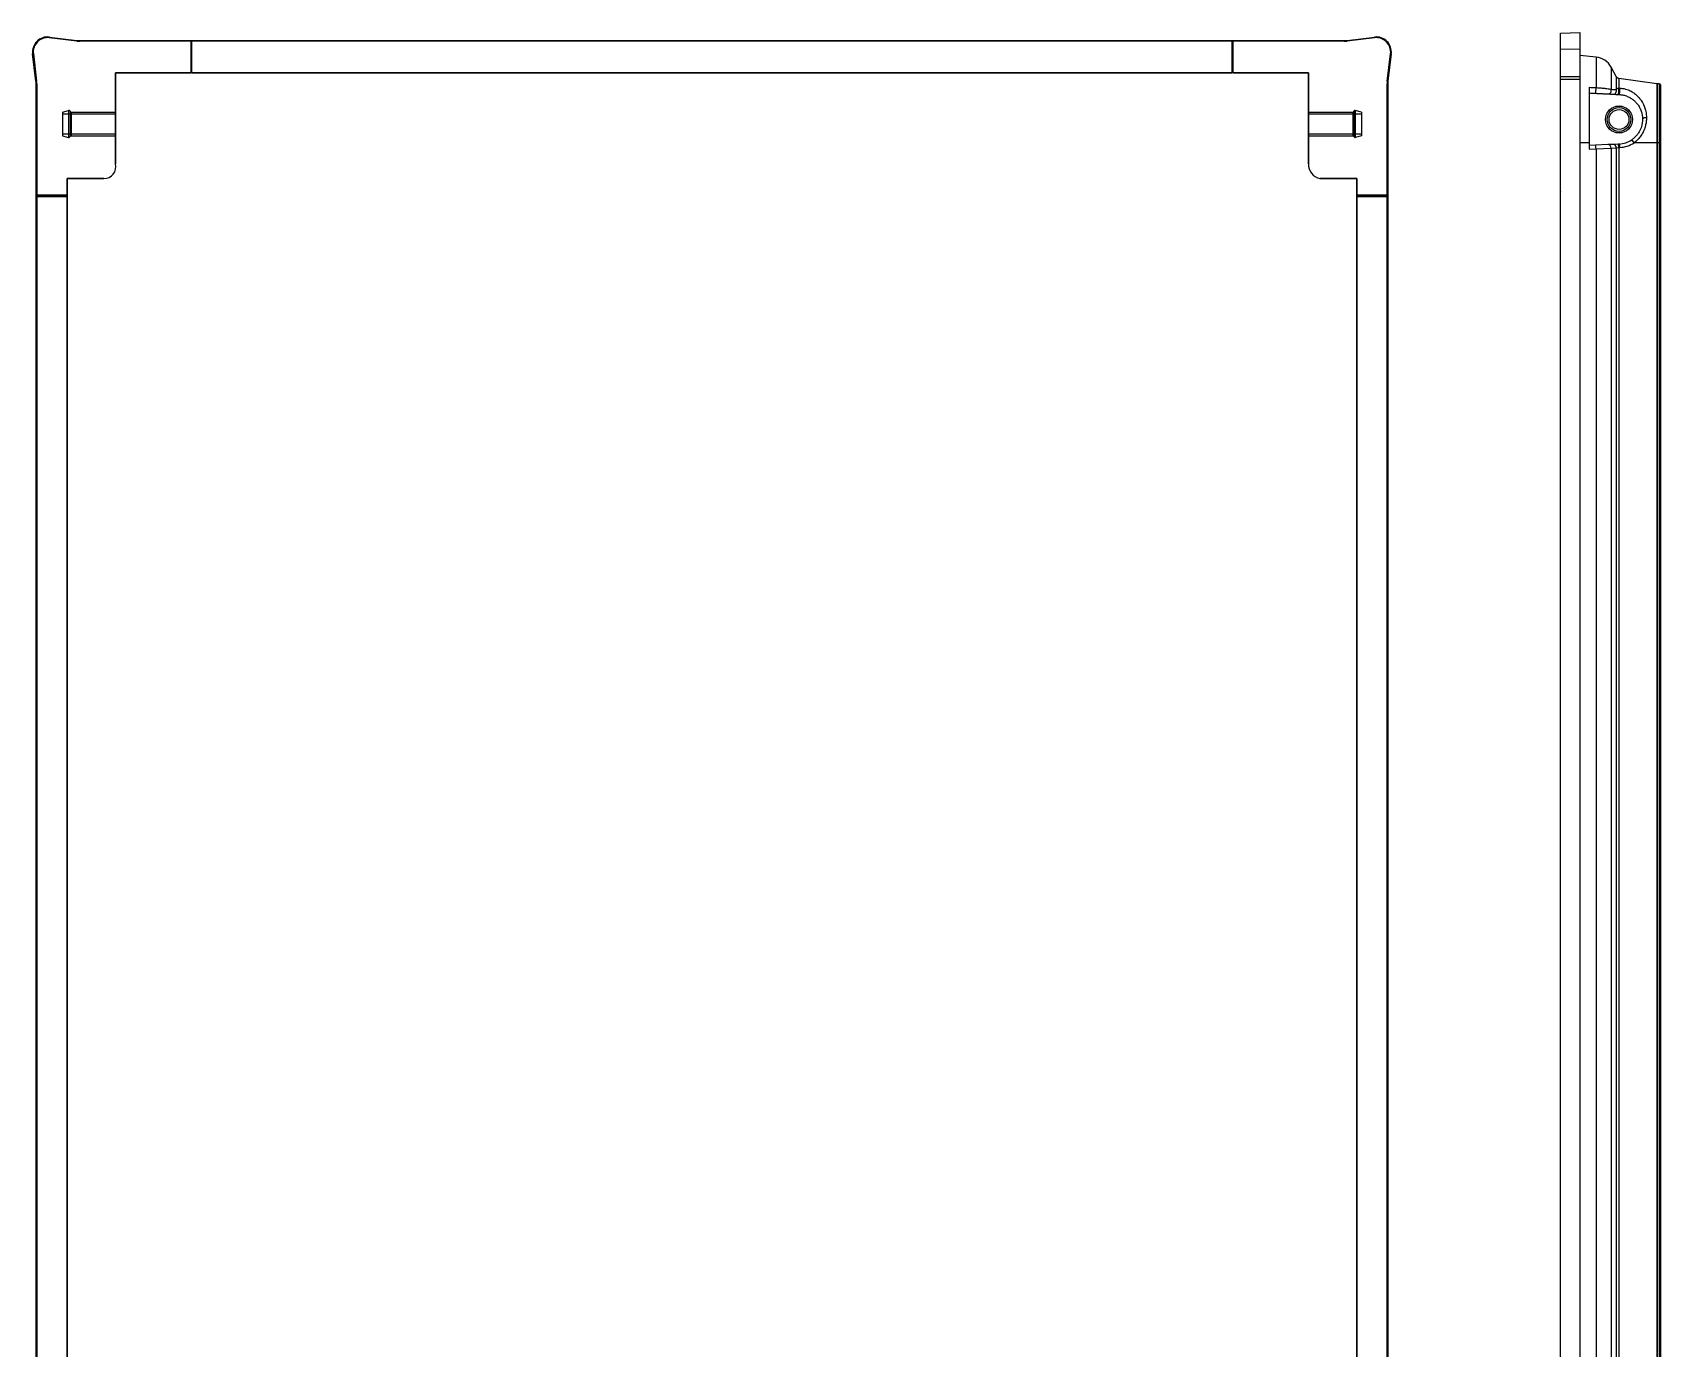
# Model space of a CAD drawing. Header units: millimetres. Extents: x 1035 to 7779, y 392 to 2878.
# Drawn here: x 6364 to 7779, y 1673 to 2817 of the extents above; entities that cross this region are included whole.
import ezdxf

# ---------------------------------------------------------------- set-up
doc = ezdxf.new("R2010")
doc.units = ezdxf.units.MM

msp = doc.modelspace()

# ---------------------------------------------------------------- linework, layer by layer
at = {"color": 0, "extrusion": (0, 1, 0)}
for p, q in [((7692.213, 2816.453), (7709.213, 2817.046)), ((7692.213, 2802.501), (7692.213, 2816.453)), ((7709.213, 2817.046), (7709.213, 2802.43)), ((6378.736, 2813.128), (6378.665, 2812.539)), ((6402.479, 2809.681), (6378.665, 2812.539)), ((6378.736, 2813.128), (6402.549, 2810.27)), ((6402.549, 2810.27), (6402.479, 2809.681)), ((6404.931, 2810.128), (7504.494, 2810.128)), ((6404.931, 2810.128), (6404.931, 2809.534)), ((6501.713, 2809.534), (6404.931, 2809.534)), ((6502.213, 2809.552), (6501.713, 2809.534)), ((6501.713, 2809.534), (6501.713, 2782.128)), ((6502.713, 2809.534), (6502.213, 2809.552)), ((6502.213, 2809.552), (6502.213, 2782.128)), ((6502.713, 2782.128), (6502.713, 2809.534)), ((7406.713, 2809.534), (6502.713, 2809.534)), ((7407.213, 2809.552), (7406.713, 2809.534)), ((7406.713, 2809.534), (7406.713, 2782.128)), ((7407.213, 2782.128), (7407.213, 2809.552)), ((7407.713, 2809.534), (7407.213, 2809.552)), ((7504.494, 2809.534), (7407.713, 2809.534)), ((7407.713, 2782.128), (7407.713, 2809.534)), ((7504.494, 2810.128), (7504.494, 2809.534)), ((7506.876, 2810.27), (7530.689, 2813.128)), ((7506.876, 2810.27), (7506.946, 2809.681)), ((7530.76, 2812.539), (7506.946, 2809.681)), ((7530.689, 2813.128), (7530.76, 2812.539)), ((7709.213, 2802.43), (7692.213, 2802.501)), ((7692.213, 2778.687), (7692.213, 2802.501)), ((7709.213, 2802.43), (7709.213, 2778.617)), ((6364.213, 2798.605), (6364.802, 2798.676)), ((6367.07, 2774.791), (6364.213, 2798.605)), ((6364.802, 2798.676), (6367.66, 2774.862)), ((7541.765, 2774.862), (7544.623, 2798.676)), ((7545.213, 2798.605), (7542.355, 2774.791)), ((7545.213, 2798.605), (7544.623, 2798.676)), ((7723.213, 2795.692), (7709.213, 2797.163)), ((7723.213, 2795.692), (7723.213, 2769.171)), ((6367.07, 2774.791), (6367.66, 2774.862)), ((6436.213, 2782.128), (6436.213, 2702.838)), ((7473.213, 2782.128), (6436.213, 2782.128)), ((6436.213, 2782.128), (6501.713, 2782.128)), ((6436.213, 2702.838), (6436.213, 2782.128)), ((6502.713, 2782.128), (7406.713, 2782.128)), ((7407.713, 2782.128), (7473.213, 2782.128)), ((7473.213, 2702.838), (7473.213, 2782.128)), ((7473.213, 2782.128), (7473.213, 2702.838)), ((7542.355, 2774.791), (7541.765, 2774.862)), ((7709.213, 2778.617), (7692.213, 2778.687)), ((7692.213, 2776.235), (7692.213, 2778.687)), ((7709.213, 2776.235), (7692.213, 2776.235)), ((7692.213, 2679.453), (7692.213, 2776.235)), ((7709.213, 2778.617), (7709.213, 2776.235)), ((7709.213, 2776.235), (7709.213, 834.672)), ((7736.344, 2786.955), (7736.344, 2767.703)), ((7740.832, 2778.765), (7736.344, 2786.955)), ((7740.832, 2778.765), (7740.832, 2767.611)), ((7776.074, 2772.594), (7743.045, 2777.236)), ((7743.045, 2777.236), (7743.045, 2768.737)), ((6367.213, 830.846), (6367.213, 2772.41)), ((6367.213, 2772.41), (6367.806, 2772.41)), ((6367.806, 2772.41), (6367.806, 2675.628)), ((7542.213, 2772.41), (7541.619, 2772.41)), ((7541.619, 2675.628), (7541.619, 2772.41)), ((7542.213, 2772.41), (7542.213, 830.846)), ((7717.142, 2769.485), (7717.142, 2721.298)), ((7776.074, 2772.594), (7776.074, 2721.298)), ((7776.352, 2772.575), (7776.352, 2721.298)), ((7778.213, 2772.575), (7776.352, 2772.575)), ((7778.213, 2772.575), (7778.213, 2721.298)), ((7779.213, 2771.575), (7779.213, 2721.298)), ((6390.213, 2747.94), (6395.454, 2749.344)), ((6390.213, 2747.94), (6390.213, 2727.317)), ((6390.213, 2746.25), (6436.213, 2746.25)), ((6395.454, 2749.344), (6395.454, 2725.912)), ((6396.681, 2748.628), (6396.681, 2726.628)), ((6397.649, 2747.878), (6397.649, 2727.378)), ((6397.649, 2747.878), (6436.213, 2747.878)), ((7473.213, 2747.878), (7511.776, 2747.878)), ((7473.213, 2746.25), (7519.213, 2746.25)), ((7511.776, 2747.878), (7511.776, 2727.378)), ((7512.744, 2748.628), (7512.744, 2726.628)), ((7513.971, 2749.344), (7513.971, 2725.912)), ((7519.213, 2747.94), (7513.971, 2749.344)), ((7519.213, 2747.94), (7519.213, 2727.317)), ((6390.213, 2729.007), (6436.213, 2729.007)), ((6390.213, 2727.317), (6395.454, 2725.912)), ((6397.649, 2727.378), (6436.213, 2727.378)), ((7473.213, 2729.007), (7519.213, 2729.007)), ((7473.213, 2727.378), (7511.776, 2727.378)), ((7519.213, 2727.317), (7513.971, 2725.912)), ((7717.142, 2721.298), (7709.213, 2721.298)), ((7717.142, 2721.298), (7717.142, 2715.715)), ((7722.742, 2719.029), (7717.142, 2718.735)), ((7733.556, 2719.595), (7722.742, 2719.029)), ((7738.044, 2719.83), (7733.556, 2719.595)), ((7742.471, 2720.062), (7738.044, 2719.83)), ((7740.832, 2716.834), (7743.045, 2717.066)), ((7743.332, 2720.107), (7742.471, 2720.062)), ((7743.045, 2717.066), (7743.906, 2717.111)), ((7743.045, 2717.066), (7743.045, 894.217)), ((7776.074, 2721.298), (7756.339, 2721.298)), ((7776.352, 2721.298), (7776.074, 2721.298)), ((7776.074, 2721.298), (7776.074, 889.608)), ((7778.213, 2721.298), (7776.352, 2721.298)), ((7776.352, 2721.298), (7776.352, 889.608)), ((7779.213, 2721.298), (7778.213, 2721.298)), ((7778.213, 2721.298), (7778.213, 889.608)), ((7779.213, 2721.298), (7779.213, 889.608)), ((7717.142, 2715.715), (7723.213, 2716.033)), ((7723.213, 2716.033), (7736.344, 2716.599)), ((7723.213, 2716.033), (7723.213, 895.251)), ((7736.344, 2716.599), (7740.832, 2716.834)), ((7736.344, 2716.599), (7736.344, 894.684)), ((7740.832, 2716.834), (7740.832, 894.449)), ((6394.213, 2690.128), (6394.213, 913.128)), ((6426.213, 2690.128), (6394.213, 2690.128)), ((6394.213, 2690.128), (6426.213, 2690.128)), ((6394.213, 2675.628), (6394.213, 2690.128)), ((7515.213, 2690.128), (7483.213, 2690.128)), ((7483.213, 2690.128), (7515.213, 2690.128)), ((7515.213, 913.128), (7515.213, 2690.128)), ((7515.213, 2690.128), (7515.213, 2675.628)), ((6367.806, 2675.628), (6367.789, 2675.128)), ((6367.789, 2675.128), (6367.806, 2674.628)), ((6394.213, 2675.128), (6367.789, 2675.128)), ((6394.213, 2675.628), (6367.806, 2675.628)), ((6367.806, 2674.628), (6394.213, 2674.628)), ((6367.806, 2674.628), (6367.806, 928.628)), ((6394.213, 928.628), (6394.213, 2674.628)), ((7541.619, 2675.628), (7515.213, 2675.628)), ((7541.636, 2675.128), (7515.213, 2675.128)), ((7515.213, 2674.628), (7515.213, 928.628)), ((7515.213, 2674.628), (7541.619, 2674.628)), ((7541.636, 2675.128), (7541.619, 2675.628)), ((7541.619, 2674.628), (7541.636, 2675.128)), ((7541.619, 928.628), (7541.619, 2674.628)), ((7692.213, 2678.453), (7692.213, 2679.453)), ((7692.713, 2678.953), (7692.213, 2679.453)), ((7692.213, 2678.453), (7692.713, 2678.953)), ((7692.213, 932.453), (7692.213, 2678.453))]:
    msp.add_line(p, q, dxfattribs=at)
at = {"color": 0}
for radius in [11.75, 11.716, 10.312, 8.621]:
    msp.add_circle((7743.213, 2741.453), radius, dxfattribs=at)
for centre, radius, start, end in [((6377.18, 2800.161), 13.06, 83.157227, 186.842773), ((6377.18, 2800.161), 12.467, 83.157227, 186.842773), ((6404.931, 2830.116), 20.581, 263.157227, 270), ((6404.931, 2830.116), 19.988, 263.157227, 270), ((7504.494, 2830.116), 19.988, 270, 276.842773), ((7504.494, 2830.116), 20.581, 270, 276.842773), ((7532.245, 2800.161), 13.06, 353.157227, 96.842773), ((7532.245, 2800.161), 12.467, 353.157227, 96.842773), ((7721.436, 2778.785), 17, 28.723589, 84.000013), ((6347.225, 2772.41), 19.988, 0, 6.842773), ((6347.225, 2772.41), 20.581, 0, 6.842773), ((7562.2, 2772.41), 20.581, 173.157227, 180), ((7562.2, 2772.41), 19.988, 173.157227, 180), ((7743.463, 2780.207), 3, 208.723618, 262), ((7776.352, 2774.575), 2, 262, 270), ((7778.213, 2771.575), 1, 0, 90), ((6395.713, 2748.378), 1, 14.477512, 105), ((6397.649, 2748.878), 1, 194.477512, 270), ((7511.776, 2748.878), 1, 270, 345.522488), ((7513.713, 2748.378), 1, 75, 165.522488), ((6395.713, 2726.878), 1, 255, 345.522488), ((6397.649, 2726.378), 1, 90, 165.522488), ((7511.776, 2726.378), 1, 14.477512, 90), ((7513.713, 2726.878), 1, 194.477512, 285), ((7742.213, 2741.453), 21.376, 273.001605, 304.223687), ((7742.63, 2741.453), 24.376, 273.001233, 304.223687), ((6426.213, 2700.417), 10.289, 270, 13.611052), ((6426.213, 2700.417), 10.289, 270, 13.611052), ((7486.29, 2702.838), 13.078, 180, 256.388948), ((7486.29, 2702.838), 13.078, 180, 256.388948)]:
    msp.add_arc(centre, radius, start, end, dxfattribs=at)
for centre, major_axis, ratio, start_param, end_param in [((7722.899, 2767.251), (-0.157, -2.996), 0.092745, 0, 2.27125171), ((7733.713, 2766.684), (-0.157, -2.996), 0.92967135, 0, 1.96608696), ((7738.201, 2766.449), (-0.157, -2.996), 0.94889295, 0, 2.01822177), ((7742.627, 2766.217), (0.157, 2.996), 0.17823584, 3.14159265, 5.72069113), ((7743.489, 2766.172), (0.157, 2.996), 0.17862017, 3.14159265, 5.72272338), ((7722.899, 2716.033), (-0.157, 2.996), 0.10438668, 4.70692108, 6.28318531), ((7733.713, 2716.599), (-0.157, 2.996), 0.87667064, 4.66649971, 6.28318531), ((7738.201, 2716.834), (-0.157, 2.996), 0.8766704, 4.66649972, 6.28318531), ((7742.627, 2717.066), (-0.157, 2.996), 0.13898624, 4.70510877, 6.28318531), ((7743.489, 2717.111), (-0.157, 2.996), 0.13898624, 4.70510877, 6.28318531), ((7755.922, 2721.298), (-1.687, 2.481), 0.11542917, 4.63403436, 6.28318531)]:
    msp.add_ellipse(centre, major_axis=major_axis, ratio=ratio, start_param=start_param, end_param=end_param, dxfattribs=at)
for points in [[(7717.142, 2769.485), (7719.165, 2769.38), (7721.189, 2769.275), (7723.213, 2769.171)], [(7717.142, 2764.548), (7719.008, 2764.45), (7720.875, 2764.353), (7722.742, 2764.255)]]:
    msp.add_open_spline(points, degree=3, dxfattribs=at)
for points, knots in [([(7722.742, 2764.255), (7723.579, 2764.211), (7724.415, 2764.167), (7725.643, 2764.103), (7726.059, 2764.081), (7726.843, 2764.04), (7727.214, 2764.021), (7727.935, 2763.983), (7728.285, 2763.964), (7728.959, 2763.929), (7729.283, 2763.912), (7729.902, 2763.88), (7730.197, 2763.864), (7731.139, 2763.815), (7731.726, 2763.784), (7732.752, 2763.73), (7733.19, 2763.707), (7733.556, 2763.688), (7733.556, 2763.688), (7733.556, 2763.688), (7733.556, 2763.688)], [0, 0, 0, 0, 2.52476032, 2.52476032, 3.86335977, 3.86335977, 5.13136572, 5.13136572, 6.39937166, 6.39937166, 7.66737761, 7.66737761, 8.93538356, 8.93538356, 11.9202232, 11.9202232, 14.90506283, 14.90506283, 14.90506283, 14.90506482, 14.90506482, 14.90506482, 14.90506482]), ([(7723.213, 2769.171), (7724.229, 2769.115), (7725.244, 2769.051), (7726.735, 2768.944), (7727.24, 2768.905), (7728.192, 2768.827), (7728.642, 2768.788), (7729.518, 2768.707), (7729.943, 2768.665), (7730.762, 2768.58), (7731.155, 2768.536), (7731.907, 2768.449), (7732.265, 2768.404), (7733.408, 2768.254), (7734.122, 2768.145), (7735.368, 2767.925), (7735.899, 2767.813), (7736.344, 2767.703)], [0, 0, 0, 0, 2.52476032, 2.52476032, 3.86335977, 3.86335977, 5.13136572, 5.13136572, 6.39937166, 6.39937166, 7.66737761, 7.66737761, 8.93538356, 8.93538356, 11.9202232, 11.9202232, 14.90506283, 14.90506283, 14.90506283, 14.90506283]), ([(7733.556, 2763.688), (7734.356, 2763.646), (7735.135, 2763.606), (7736.636, 2763.527), (7737.358, 2763.489), (7738.044, 2763.453)], [0, 0, 0, 0, 6.52779624, 6.52779624, 13.05559248, 13.05559248, 13.05559248, 13.05559248]), ([(7736.344, 2767.703), (7737.144, 2767.684), (7737.923, 2767.666), (7739.424, 2767.635), (7740.146, 2767.622), (7740.832, 2767.611)], [0, 0, 0, 0, 6.52779624, 6.52779624, 13.05559248, 13.05559248, 13.05559248, 13.05559248]), ([(7738.044, 2763.453), (7738.124, 2763.449), (7738.212, 2763.444), (7738.467, 2763.431), (7738.648, 2763.422), (7739.018, 2763.402), (7739.202, 2763.393), (7739.523, 2763.376), (7739.65, 2763.369), (7739.957, 2763.353), (7740.142, 2763.343), (7740.472, 2763.326), (7740.606, 2763.319), (7740.894, 2763.304), (7741.048, 2763.296), (7741.322, 2763.281), (7741.441, 2763.275), (7741.684, 2763.263), (7741.81, 2763.256), (7742.111, 2763.24), (7742.29, 2763.231), (7742.471, 2763.221)], [0, 0, 0, 0, 0.76598065, 0.76598065, 2.0614769, 2.0614769, 3.12428409, 3.12428409, 3.7588094, 3.7588094, 4.58731925, 4.58731925, 5.12111608, 5.12111608, 5.68383117, 5.68383117, 6.08808224, 6.08808224, 6.49233331, 6.49233331, 7.04344351, 7.04344351, 7.04344351, 7.04344351]), ([(7740.832, 2767.611), (7740.872, 2767.669), (7740.916, 2767.726), (7741.043, 2767.878), (7741.134, 2767.97), (7741.319, 2768.131), (7741.411, 2768.201), (7741.571, 2768.308), (7741.634, 2768.346), (7741.788, 2768.43), (7741.881, 2768.475), (7742.045, 2768.543), (7742.113, 2768.568), (7742.257, 2768.615), (7742.334, 2768.637), (7742.471, 2768.67), (7742.53, 2768.682), (7742.652, 2768.703), (7742.715, 2768.712), (7742.865, 2768.729), (7742.955, 2768.735), (7743.045, 2768.737)], [0, 0, 0, 0, 0.76598065, 0.76598065, 2.0614769, 2.0614769, 3.12428409, 3.12428409, 3.7588094, 3.7588094, 4.58731925, 4.58731925, 5.12111608, 5.12111608, 5.68383117, 5.68383117, 6.08808224, 6.08808224, 6.49233331, 6.49233331, 7.04344351, 7.04344351, 7.04344351, 7.04344351]), ([(7742.471, 2763.221), (7742.614, 2763.214), (7742.758, 2763.206), (7743.045, 2763.191), (7743.188, 2763.184), (7743.332, 2763.176), (7743.332, 2763.176), (7743.332, 2763.176), (7743.332, 2763.176)], [0, 0, 0, 0, 0.438267387, 0.438267387, 0.876534775, 0.876534775, 0.876534775, 0.87654005, 0.87654005, 0.87654005, 0.87654005]), ([(7743.045, 2768.737), (7743.189, 2768.73), (7743.332, 2768.723), (7743.619, 2768.709), (7743.763, 2768.702), (7743.906, 2768.695), (7743.906, 2768.695), (7743.906, 2768.695), (7743.906, 2768.695)], [0, 0, 0, 0, 0.438267387, 0.438267387, 0.876534775, 0.876534775, 0.876534775, 0.876699984, 0.876699984, 0.876699984, 0.876699984]), ([(7743.332, 2763.176), (7743.849, 2763.149), (7744.374, 2763.103), (7745.386, 2762.974), (7745.873, 2762.895), (7746.836, 2762.705), (7747.311, 2762.594), (7748.386, 2762.304), (7748.985, 2762.114), (7750.147, 2761.688), (7750.71, 2761.453), (7752.215, 2760.751), (7753.121, 2760.241), (7754.816, 2759.124), (7755.606, 2758.517), (7757.097, 2757.205), (7757.803, 2756.488), (7759.053, 2755.027), (7759.606, 2754.289), (7760.456, 2752.987), (7760.78, 2752.44), (7761.292, 2751.478), (7761.493, 2751.071), (7761.756, 2750.489), (7761.83, 2750.321), (7762.309, 2749.188), (7762.65, 2748.183), (7763.068, 2746.554), (7763.196, 2745.953), (7763.374, 2744.882), (7763.436, 2744.415), (7763.483, 2743.944), (7763.558, 2743.188), (7763.594, 2742.421), (7763.587, 2741.646)], [0, 0, 0, 0, 1.80033886, 1.80033886, 3.46591093, 3.46591093, 5.131483, 5.131483, 7.32218936, 7.32218936, 9.51289572, 9.51289572, 13.43034047, 13.43034047, 17.3477907, 17.3477907, 21.42598913, 21.42598913, 25.1755295, 25.1755295, 27.76018053, 27.76018053, 29.60094711, 29.60094711, 30.34483156, 30.34483156, 34.55513591, 34.55513591, 36.9524466, 36.9524466, 38.76544026, 38.76544026, 38.76544026, 41.6731598, 41.6731598, 41.6731598, 41.6731598]), ([(7743.906, 2768.695), (7744.496, 2768.666), (7745.095, 2768.614), (7746.249, 2768.467), (7746.805, 2768.376), (7747.902, 2768.154), (7748.444, 2768.024), (7749.67, 2767.683), (7750.353, 2767.458), (7751.678, 2766.953), (7752.32, 2766.674), (7754.037, 2765.839), (7755.069, 2765.231), (7757.003, 2763.896), (7757.904, 2763.169), (7759.603, 2761.596), (7760.409, 2760.735), (7761.834, 2758.979), (7762.465, 2758.092), (7763.434, 2756.525), (7763.803, 2755.866), (7764.388, 2754.707), (7764.616, 2754.216), (7764.917, 2753.515), (7765.001, 2753.312), (7765.547, 2751.946), (7765.936, 2750.733), (7766.413, 2748.767), (7766.558, 2748.041), (7766.762, 2746.748), (7766.833, 2746.184), (7766.886, 2745.615), (7766.971, 2744.709), (7767.012, 2743.789), (7767.005, 2742.86)], [0, 0, 0, 0, 1.80033886, 1.80033886, 3.46591093, 3.46591093, 5.131483, 5.131483, 7.32218936, 7.32218936, 9.51289572, 9.51289572, 13.43034047, 13.43034047, 17.3477907, 17.3477907, 21.42598913, 21.42598913, 25.1755295, 25.1755295, 27.76018053, 27.76018053, 29.60094711, 29.60094711, 30.34483156, 30.34483156, 34.55513591, 34.55513591, 36.9524466, 36.9524466, 38.76544026, 38.76544026, 38.76544026, 41.64960724, 41.64960724, 41.64960724, 41.64960724]), ([(7763.587, 2741.642), (7763.589, 2741.42), (7763.588, 2741.197), (7763.56, 2739.972), (7763.467, 2738.959), (7763.223, 2737.493), (7763.133, 2737.041), (7762.847, 2735.815), (7762.62, 2735.04), (7762.073, 2733.507), (7761.753, 2732.75), (7760.928, 2731.073), (7760.395, 2730.166), (7759.505, 2728.877), (7759.193, 2728.459), (7758.207, 2727.234), (7757.484, 2726.46), (7755.932, 2725.028), (7755.102, 2724.369), (7754.235, 2723.779)], [45.05533604, 45.05533604, 45.05533604, 45.05533604, 45.88833195, 45.88833195, 49.62416321, 49.62416321, 51.29206545, 51.29206545, 54.16092765, 54.16092765, 57.02979545, 57.02979545, 60.66913748, 60.66913748, 62.47617223, 62.47617223, 66.09065377, 66.09065377, 69.70513532, 69.70513532, 69.70513532, 69.70513532]), ([(7767.005, 2742.86), (7767.007, 2742.601), (7767.005, 2742.341), (7766.974, 2740.87), (7766.867, 2739.645), (7766.589, 2737.873), (7766.486, 2737.326), (7766.16, 2735.844), (7765.901, 2734.907), (7765.278, 2733.053), (7764.913, 2732.137), (7763.972, 2730.11), (7763.364, 2729.013), (7762.35, 2727.456), (7761.993, 2726.95), (7760.869, 2725.47), (7760.045, 2724.535), (7758.275, 2722.805), (7757.329, 2722.011), (7756.339, 2721.298)], [45.08430107, 45.08430107, 45.08430107, 45.08430107, 45.88833195, 45.88833195, 49.62416321, 49.62416321, 51.29206545, 51.29206545, 54.16092765, 54.16092765, 57.02979545, 57.02979545, 60.66913748, 60.66913748, 62.47617223, 62.47617223, 66.09065377, 66.09065377, 69.70513532, 69.70513532, 69.70513532, 69.70513532]), ([(7767.005, 2742.86), (7767.003, 2742.86), (7767.001, 2742.86), (7766.733, 2742.876), (7766.463, 2742.876), (7765.93, 2742.847), (7765.669, 2742.818), (7765.062, 2742.713), (7764.735, 2742.623), (7764.184, 2742.395), (7763.965, 2742.261), (7763.666, 2741.965), (7763.589, 2741.806), (7763.587, 2741.646)], [-5.1341815, -5.1341815, -5.1341815, -5.1341815, -5.12890526, -5.12890526, -4.32227331, -4.32227331, -3.51572102, -3.51572102, -2.34372578, -2.34372578, -1.17182068, -1.17182068, 0, 0, 0, 0]), ([(7763.587, 2741.646), (7763.587, 2741.646), (7763.587, 2741.645), (7763.587, 2741.643), (7763.587, 2741.642), (7763.587, 2741.642)], [83.063709036, 83.063709036, 83.063709036, 83.063709036, 83.077157019, 83.077157019, 83.180868796, 83.180868796, 83.180868796, 83.180868796])]:
    msp.add_open_spline(points, degree=3, knots=knots, dxfattribs=at)

doc.saveas('drawing.dxf')
